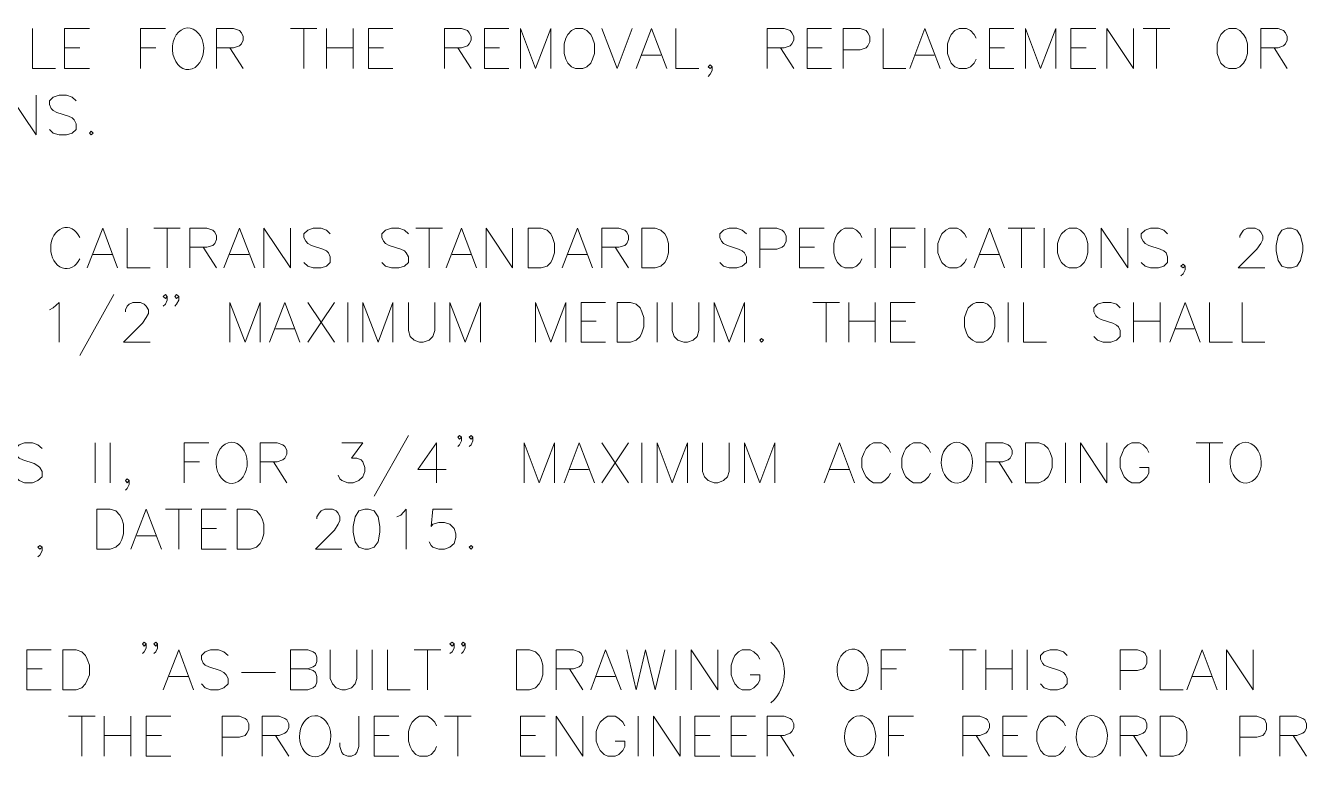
# Model space of a CAD drawing. Header units: millimetres. Extents: x -419 to 20046, y -14642 to 2638.
# Drawn here: x 30.655 to 33.225, y 10.568 to 12.039 of the extents above; entities that cross this region are included whole.
import ezdxf

# ---------------------------------------------------------------- set-up
doc = ezdxf.new("R2010")
doc.units = ezdxf.units.MM
doc.layers.add('PDF11_----TX03', color=7, linetype='Continuous')

msp = doc.modelspace()

# ---------------------------------------------------------------- linework, layer by layer
at = {"layer": 'PDF11_----TX03', "lineweight": 20}
for points in [[(30.6691, 12.0335), (30.6691, 11.9535), (30.715, 11.9535)], [(30.7833, 11.9535), (30.7333, 11.9535), (30.7333, 12.0335), (30.7833, 12.0335)], [(30.8858, 11.9535), (30.8858, 12.0335), (30.9358, 12.0335)], [(31.0383, 11.9535), (31.0383, 12.0335), (31.0725, 12.0335), (31.0842, 12.0293), (31.0883, 12.0251), (31.0917, 12.0176), (31.0917, 12.0101), (31.0883, 12.0026), (31.0842, 11.9985), (31.0725, 11.9951), (31.0383, 11.9951)], [(31.1867, 12.0335), (31.24, 12.0335)], [(31.2133, 12.0335), (31.2133, 11.9535)], [(31.2592, 12.0335), (31.2592, 11.9535)], [(31.3125, 12.0335), (31.3125, 11.9535)], [(31.3925, 11.9535), (31.3433, 11.9535), (31.3433, 12.0335), (31.3925, 12.0335)], [(31.4959, 11.9535), (31.4959, 12.0335), (31.53, 12.0335), (31.5417, 12.0293), (31.545, 12.0251), (31.5492, 12.0176), (31.5492, 12.0101), (31.545, 12.0026), (31.5417, 11.9985), (31.53, 11.9951), (31.4959, 11.9951)], [(31.625, 11.9535), (31.5759, 11.9535), (31.5759, 12.0335), (31.625, 12.0335)], [(31.6484, 11.9535), (31.6484, 12.0335), (31.6784, 11.9535), (31.7092, 12.0335), (31.7092, 11.9535)], [(31.8117, 12.0335), (31.8425, 11.9535), (31.8725, 12.0335)], [(31.8801, 11.9535), (31.9109, 12.0335), (31.9417, 11.9535)], [(31.9601, 12.0335), (31.9601, 11.9535), (32.0059, 11.9535)], [(32.1434, 11.9535), (32.1434, 12.0335), (32.1776, 12.0335), (32.1892, 12.0293), (32.1926, 12.0251), (32.1967, 12.0176), (32.1967, 12.0101), (32.1926, 12.0026), (32.1892, 11.9985), (32.1776, 11.9951), (32.1434, 11.9951)], [(32.2726, 11.9535), (32.2234, 11.9535), (32.2234, 12.0335), (32.2726, 12.0335)], [(32.2959, 11.9535), (32.2959, 12.0335), (32.3301, 12.0335), (32.3418, 12.0293), (32.3451, 12.0251), (32.3493, 12.0176), (32.3493, 12.0068), (32.3451, 11.9985), (32.3418, 11.9951), (32.3301, 11.991), (32.2959, 11.991)], [(32.3759, 12.0335), (32.3759, 11.9535), (32.4218, 11.9535)], [(32.4293, 11.9535), (32.4593, 12.0335), (32.4901, 11.9535)], [(32.5626, 12.0143), (32.5584, 12.0218), (32.5509, 12.0293), (32.5434, 12.0335), (32.5284, 12.0335), (32.5201, 12.0293), (32.5126, 12.0218), (32.5093, 12.0143), (32.5051, 12.0026), (32.5051, 11.9835), (32.5093, 11.9718), (32.5126, 11.9643), (32.5201, 11.9568), (32.5284, 11.9535), (32.5434, 11.9535), (32.5509, 11.9568), (32.5584, 11.9643), (32.5626, 11.9718)], [(32.6384, 11.9535), (32.5893, 11.9535), (32.5893, 12.0335), (32.6384, 12.0335)], [(32.6618, 11.9535), (32.6618, 12.0335), (32.6918, 11.9535), (32.7226, 12.0335), (32.7226, 11.9535)], [(32.8026, 11.9535), (32.7526, 11.9535), (32.7526, 12.0335), (32.8026, 12.0335)], [(32.8251, 11.9535), (32.8251, 12.0335), (32.8785, 11.9535), (32.8785, 12.0335)], [(32.8976, 12.0335), (32.951, 12.0335)], [(32.9243, 12.0335), (32.9243, 11.9535)], [(33.1335, 11.9535), (33.1335, 12.0335), (33.1685, 12.0335), (33.1793, 12.0293), (33.1835, 12.0251), (33.1868, 12.0176), (33.1868, 12.0101), (33.1835, 12.0026), (33.1793, 11.9985), (33.1685, 11.9951), (33.1335, 11.9951)], [(30.7333, 11.9951), (30.7641, 11.9951)], [(30.8858, 11.9951), (30.9166, 11.9951)], [(31.065, 11.9951), (31.0917, 11.9535)], [(31.2592, 11.9951), (31.3125, 11.9951)], [(31.3433, 11.9951), (31.3733, 11.9951)], [(31.5225, 11.9951), (31.5492, 11.9535)], [(31.5759, 11.9951), (31.6059, 11.9951)], [(31.8917, 11.9801), (31.9301, 11.9801)], [(32.1701, 11.9951), (32.1967, 11.9535)], [(32.2234, 11.9951), (32.2534, 11.9951)], [(32.4401, 11.9801), (32.4784, 11.9801)], [(32.5893, 11.9951), (32.6193, 11.9951)], [(32.7526, 11.9951), (32.7835, 11.9951)], [(33.1602, 11.9951), (33.1868, 11.9535)], [(32.0326, 11.9568), (32.0292, 11.9535), (32.0251, 11.9568), (32.0292, 11.961), (32.0326, 11.9568), (32.0326, 11.9493), (32.0292, 11.9418), (32.0251, 11.9376)], [(30.6233, 11.8201), (30.6233, 11.9001), (30.6766, 11.8201), (30.6766, 11.9001)], [(30.7566, 11.8885), (30.7491, 11.896), (30.7375, 11.9001), (30.7225, 11.9001), (30.7108, 11.896), (30.7033, 11.8885), (30.7033, 11.881), (30.7066, 11.8734), (30.7108, 11.8693), (30.7183, 11.8651), (30.7416, 11.8576), (30.7491, 11.8543), (30.7525, 11.8501), (30.7566, 11.8426), (30.7566, 11.8309), (30.7491, 11.8234), (30.7375, 11.8201), (30.7225, 11.8201), (30.7108, 11.8234), (30.7033, 11.8309)], [(30.7791, 11.5534), (30.81, 11.6334), (30.84, 11.5534)], [(30.8591, 11.6334), (30.8591, 11.5534), (30.905, 11.5534)], [(30.9125, 11.6334), (30.9658, 11.6334)], [(30.9391, 11.6334), (30.9391, 11.5534)], [(30.985, 11.5534), (30.985, 11.6334), (31.0191, 11.6334), (31.0308, 11.6293), (31.035, 11.6251), (31.0383, 11.6176), (31.0383, 11.6101), (31.035, 11.6026), (31.0308, 11.5984), (31.0191, 11.5951), (30.985, 11.5951)], [(31.0533, 11.5534), (31.0842, 11.6334), (31.115, 11.5534)], [(31.1333, 11.5534), (31.1333, 11.6334), (31.1867, 11.5534), (31.1867, 11.6334)], [(31.2667, 11.6218), (31.2592, 11.6293), (31.2483, 11.6334), (31.2325, 11.6334), (31.2217, 11.6293), (31.2133, 11.6218), (31.2133, 11.6143), (31.2175, 11.6068), (31.2217, 11.6026), (31.2292, 11.5984), (31.2517, 11.5909), (31.2592, 11.5876), (31.2633, 11.5834), (31.2667, 11.5759), (31.2667, 11.5643), (31.2592, 11.5568), (31.2483, 11.5534), (31.2325, 11.5534), (31.2217, 11.5568), (31.2133, 11.5643)], [(31.4233, 11.6218), (31.4158, 11.6293), (31.4042, 11.6334), (31.3892, 11.6334), (31.3775, 11.6293), (31.37, 11.6218), (31.37, 11.6143), (31.3733, 11.6068), (31.3775, 11.6026), (31.385, 11.5984), (31.4083, 11.5909), (31.4158, 11.5876), (31.4192, 11.5834), (31.4233, 11.5759), (31.4233, 11.5643), (31.4158, 11.5568), (31.4042, 11.5534), (31.3892, 11.5534), (31.3775, 11.5568), (31.37, 11.5643)], [(31.4383, 11.6334), (31.4917, 11.6334)], [(31.465, 11.6334), (31.465, 11.5534)], [(31.4992, 11.5534), (31.53, 11.6334), (31.56, 11.5534)], [(31.5792, 11.5534), (31.5792, 11.6334), (31.6325, 11.5534), (31.6325, 11.6334)], [(31.7317, 11.5534), (31.7625, 11.6334), (31.7925, 11.5534)], [(31.8117, 11.5534), (31.8117, 11.6334), (31.8459, 11.6334), (31.8575, 11.6293), (31.8617, 11.6251), (31.865, 11.6176), (31.865, 11.6101), (31.8617, 11.6026), (31.8575, 11.5984), (31.8459, 11.5951), (31.8117, 11.5951)], [(32.1017, 11.6218), (32.0934, 11.6293), (32.0826, 11.6334), (32.0667, 11.6334), (32.0559, 11.6293), (32.0484, 11.6218), (32.0484, 11.6143), (32.0517, 11.6068), (32.0559, 11.6026), (32.0634, 11.5984), (32.0859, 11.5909), (32.0934, 11.5876), (32.0976, 11.5834), (32.1017, 11.5759), (32.1017, 11.5643), (32.0934, 11.5568), (32.0826, 11.5534), (32.0667, 11.5534), (32.0559, 11.5568), (32.0484, 11.5643)], [(32.1284, 11.5534), (32.1284, 11.6334), (32.1626, 11.6334), (32.1734, 11.6293), (32.1776, 11.6251), (32.1817, 11.6176), (32.1817, 11.6068), (32.1776, 11.5984), (32.1734, 11.5951), (32.1626, 11.5909), (32.1284, 11.5909)], [(32.2576, 11.5534), (32.2084, 11.5534), (32.2084, 11.6334), (32.2576, 11.6334)], [(32.3334, 11.6143), (32.3301, 11.6218), (32.3226, 11.6293), (32.3151, 11.6334), (32.2993, 11.6334), (32.2917, 11.6293), (32.2842, 11.6218), (32.2801, 11.6143), (32.2767, 11.6026), (32.2767, 11.5834), (32.2801, 11.5718), (32.2842, 11.5643), (32.2917, 11.5568), (32.2993, 11.5534), (32.3151, 11.5534), (32.3226, 11.5568), (32.3301, 11.5643), (32.3334, 11.5718)], [(32.3601, 11.6334), (32.3601, 11.5534)], [(32.3909, 11.5534), (32.3909, 11.6334), (32.4401, 11.6334)], [(32.4593, 11.6334), (32.4593, 11.5534)], [(32.5434, 11.6143), (32.5393, 11.6218), (32.5318, 11.6293), (32.5243, 11.6334), (32.5093, 11.6334), (32.5018, 11.6293), (32.4934, 11.6218), (32.4901, 11.6143), (32.4859, 11.6026), (32.4859, 11.5834), (32.4901, 11.5718), (32.4934, 11.5643), (32.5018, 11.5568), (32.5093, 11.5534), (32.5243, 11.5534), (32.5318, 11.5568), (32.5393, 11.5643), (32.5434, 11.5718)], [(32.5584, 11.5534), (32.5893, 11.6334), (32.6193, 11.5534)], [(32.6268, 11.6334), (32.6801, 11.6334)], [(32.6534, 11.6334), (32.6534, 11.5534)], [(32.6993, 11.6334), (32.6993, 11.5534)], [(32.8135, 11.5534), (32.8135, 11.6334), (32.8668, 11.5534), (32.8668, 11.6334)], [(32.9468, 11.6218), (32.9393, 11.6293), (32.9285, 11.6334), (32.9126, 11.6334), (32.9018, 11.6293), (32.8935, 11.6218), (32.8935, 11.6143), (32.8976, 11.6068), (32.9018, 11.6026), (32.9093, 11.5984), (32.9318, 11.5909), (32.9393, 11.5876), (32.9435, 11.5834), (32.9468, 11.5759), (32.9468, 11.5643), (32.9393, 11.5568), (32.9285, 11.5534), (32.9126, 11.5534), (32.9018, 11.5568), (32.8935, 11.5643)], [(33.0918, 11.6143), (33.0918, 11.6176), (33.096, 11.6251), (33.0993, 11.6293), (33.1068, 11.6334), (33.1226, 11.6334), (33.1302, 11.6293), (33.1335, 11.6251), (33.1377, 11.6176), (33.1377, 11.6101), (33.1335, 11.6026), (33.126, 11.5909), (33.0885, 11.5534), (33.1418, 11.5534)], [(31.0116, 11.5951), (31.0383, 11.5534)], [(31.8384, 11.5951), (31.865, 11.5534)], [(32.2084, 11.5951), (32.2384, 11.5951)], [(32.3909, 11.5951), (32.4218, 11.5951)], [(30.7908, 11.5801), (30.8291, 11.5801)], [(31.065, 11.5801), (31.1033, 11.5801)], [(31.5109, 11.5801), (31.5492, 11.5801)], [(31.7434, 11.5801), (31.7817, 11.5801)], [(32.5701, 11.5801), (32.6084, 11.5801)], [(32.9818, 11.5568), (32.9776, 11.5534), (32.9735, 11.5568), (32.9776, 11.5609), (32.9818, 11.5568), (32.9818, 11.5493), (32.9776, 11.5418), (32.9735, 11.5376)], [(30.8325, 11.5001), (30.7641, 11.3776)], [(30.9391, 11.4959), (30.9358, 11.4918), (30.9316, 11.4959), (30.9358, 11.5001), (30.9391, 11.4959), (30.9391, 11.4884), (30.9358, 11.4809), (30.9316, 11.4768)], [(30.9625, 11.4959), (30.9583, 11.4918), (30.955, 11.4959), (30.9583, 11.5001), (30.9625, 11.4959), (30.9625, 11.4884), (30.9583, 11.4809), (30.955, 11.4768)], [(30.7033, 11.4693), (30.7108, 11.4734), (30.7225, 11.4843), (30.7225, 11.4042)], [(30.8558, 11.4651), (30.8558, 11.4693), (30.8591, 11.4768), (30.8633, 11.4809), (30.8708, 11.4843), (30.8858, 11.4843), (30.8933, 11.4809), (30.8975, 11.4768), (30.9016, 11.4693), (30.9016, 11.4618), (30.8975, 11.4542), (30.89, 11.4426), (30.8516, 11.4042), (30.905, 11.4042)], [(31.065, 11.4042), (31.065, 11.4843), (31.0958, 11.4042), (31.1258, 11.4843), (31.1258, 11.4042)], [(31.145, 11.4042), (31.1758, 11.4843), (31.2058, 11.4042)], [(31.2217, 11.4843), (31.275, 11.4042)], [(31.275, 11.4843), (31.2217, 11.4042)], [(31.3017, 11.4843), (31.3017, 11.4042)], [(31.3317, 11.4042), (31.3317, 11.4843), (31.3625, 11.4042), (31.3925, 11.4843), (31.3925, 11.4042)], [(31.4233, 11.4843), (31.4233, 11.4276), (31.4267, 11.4159), (31.435, 11.4084), (31.4458, 11.4042), (31.4533, 11.4042), (31.465, 11.4084), (31.4725, 11.4159), (31.4767, 11.4276), (31.4767, 11.4843)], [(31.5067, 11.4042), (31.5067, 11.4843), (31.5375, 11.4042), (31.5684, 11.4843), (31.5684, 11.4042)], [(31.6784, 11.4042), (31.6784, 11.4843), (31.7092, 11.4042), (31.7392, 11.4843), (31.7392, 11.4042)], [(31.8192, 11.4042), (31.77, 11.4042), (31.77, 11.4843), (31.8192, 11.4843)], [(31.9226, 11.4843), (31.9226, 11.4042)], [(31.9526, 11.4843), (31.9526, 11.4276), (31.9567, 11.4159), (31.9642, 11.4084), (31.9759, 11.4042), (31.9834, 11.4042), (31.9951, 11.4084), (32.0026, 11.4159), (32.0059, 11.4276), (32.0059, 11.4843)], [(32.0367, 11.4042), (32.0367, 11.4843), (32.0667, 11.4042), (32.0976, 11.4843), (32.0976, 11.4042)], [(32.2351, 11.4843), (32.2884, 11.4843)], [(32.2617, 11.4843), (32.2617, 11.4042)], [(32.3068, 11.4843), (32.3068, 11.4042)], [(32.3601, 11.4843), (32.3601, 11.4042)], [(32.4401, 11.4042), (32.3909, 11.4042), (32.3909, 11.4843), (32.4401, 11.4843)], [(32.6268, 11.4843), (32.6268, 11.4042)], [(32.6576, 11.4843), (32.6576, 11.4042), (32.7034, 11.4042)], [(32.8518, 11.4734), (32.8443, 11.4809), (32.8326, 11.4843), (32.8176, 11.4843), (32.806, 11.4809), (32.7985, 11.4734), (32.7985, 11.4651), (32.8026, 11.4576), (32.806, 11.4542), (32.8135, 11.4501), (32.8368, 11.4426), (32.8443, 11.4384), (32.8485, 11.4351), (32.8518, 11.4276), (32.8518, 11.4159), (32.8443, 11.4084), (32.8326, 11.4042), (32.8176, 11.4042), (32.806, 11.4084), (32.7985, 11.4159)], [(32.8785, 11.4843), (32.8785, 11.4042)], [(32.9318, 11.4843), (32.9318, 11.4042)], [(32.951, 11.4042), (32.9818, 11.4843), (33.0118, 11.4042)], [(33.031, 11.4843), (33.031, 11.4042), (33.0768, 11.4042)], [(33.096, 11.4843), (33.096, 11.4042), (33.1418, 11.4042)], [(31.77, 11.4467), (31.8, 11.4467)], [(32.3068, 11.4467), (32.3601, 11.4467)], [(32.3909, 11.4467), (32.4218, 11.4467)], [(32.8785, 11.4467), (32.9318, 11.4467)], [(31.1567, 11.4309), (31.195, 11.4309)], [(32.9626, 11.4309), (33.0001, 11.4309)], [(31.4233, 11.2176), (31.355, 11.0959)], [(31.53, 11.2142), (31.5259, 11.2101), (31.5225, 11.2142), (31.5259, 11.2176), (31.53, 11.2142), (31.53, 11.2067), (31.5259, 11.1984), (31.5225, 11.1951)], [(31.5525, 11.2142), (31.5492, 11.2101), (31.545, 11.2142), (31.5492, 11.2176), (31.5525, 11.2142), (31.5525, 11.2067), (31.5492, 11.1984), (31.545, 11.1951)], [(30.6883, 11.1909), (30.68, 11.1984), (30.6691, 11.2026), (30.6533, 11.2026), (30.6425, 11.1984), (30.635, 11.1909), (30.635, 11.1834), (30.6383, 11.1759), (30.6425, 11.1717), (30.65, 11.1684), (30.6725, 11.1609), (30.68, 11.1567), (30.6841, 11.1534), (30.6883, 11.1451), (30.6883, 11.1342), (30.68, 11.1267), (30.6691, 11.1226), (30.6533, 11.1226), (30.6425, 11.1267), (30.635, 11.1342)], [(30.795, 11.2026), (30.795, 11.1226)], [(30.825, 11.2026), (30.825, 11.1226)], [(30.9733, 11.1226), (30.9733, 11.2026), (31.0233, 11.2026)], [(31.1258, 11.1226), (31.1258, 11.2026), (31.16, 11.2026), (31.1717, 11.1984), (31.1758, 11.1951), (31.1792, 11.1876), (31.1792, 11.1801), (31.1758, 11.1717), (31.1717, 11.1684), (31.16, 11.1642), (31.1258, 11.1642)], [(31.29, 11.2026), (31.3317, 11.2026), (31.3092, 11.1717), (31.32, 11.1717), (31.3283, 11.1684), (31.3317, 11.1642), (31.3358, 11.1534), (31.3358, 11.1451), (31.3317, 11.1342), (31.3242, 11.1267), (31.3125, 11.1226), (31.3017, 11.1226), (31.29, 11.1267), (31.2858, 11.1301), (31.2825, 11.1376)], [(31.48, 11.1226), (31.48, 11.2026), (31.4425, 11.1492), (31.4992, 11.1492)], [(31.6559, 11.1226), (31.6559, 11.2026), (31.6859, 11.1226), (31.7167, 11.2026), (31.7167, 11.1226)], [(31.7359, 11.1226), (31.7659, 11.2026), (31.7967, 11.1226)], [(31.8117, 11.2026), (31.865, 11.1226)], [(31.865, 11.2026), (31.8117, 11.1226)], [(31.8917, 11.2026), (31.8917, 11.1226)], [(31.9226, 11.1226), (31.9226, 11.2026), (31.9526, 11.1226), (31.9834, 11.2026), (31.9834, 11.1226)], [(32.0134, 11.2026), (32.0134, 11.1451), (32.0176, 11.1342), (32.0251, 11.1267), (32.0367, 11.1226), (32.0442, 11.1226), (32.0559, 11.1267), (32.0634, 11.1342), (32.0667, 11.1451), (32.0667, 11.2026)], [(32.0976, 11.1226), (32.0976, 11.2026), (32.1284, 11.1226), (32.1584, 11.2026), (32.1584, 11.1226)], [(32.2576, 11.1226), (32.2884, 11.2026), (32.3184, 11.1226)], [(32.3909, 11.1834), (32.3868, 11.1909), (32.3793, 11.1984), (32.3718, 11.2026), (32.3568, 11.2026), (32.3493, 11.1984), (32.3418, 11.1909), (32.3376, 11.1834), (32.3334, 11.1717), (32.3334, 11.1534), (32.3376, 11.1417), (32.3418, 11.1342), (32.3493, 11.1267), (32.3568, 11.1226), (32.3718, 11.1226), (32.3793, 11.1267), (32.3868, 11.1342), (32.3909, 11.1417)], [(32.4709, 11.1834), (32.4668, 11.1909), (32.4593, 11.1984), (32.4518, 11.2026), (32.4368, 11.2026), (32.4293, 11.1984), (32.4218, 11.1909), (32.4176, 11.1834), (32.4134, 11.1717), (32.4134, 11.1534), (32.4176, 11.1417), (32.4218, 11.1342), (32.4293, 11.1267), (32.4368, 11.1226), (32.4518, 11.1226), (32.4593, 11.1267), (32.4668, 11.1342), (32.4709, 11.1417)], [(32.5818, 11.1226), (32.5818, 11.2026), (32.6159, 11.2026), (32.6268, 11.1984), (32.6309, 11.1951), (32.6351, 11.1876), (32.6351, 11.1801), (32.6309, 11.1717), (32.6268, 11.1684), (32.6159, 11.1642), (32.5818, 11.1642)], [(32.7418, 11.2026), (32.7418, 11.1226)], [(32.7718, 11.1226), (32.7718, 11.2026), (32.8251, 11.1226), (32.8251, 11.2026)], [(32.9093, 11.1834), (32.9051, 11.1909), (32.8976, 11.1984), (32.8901, 11.2026), (32.8751, 11.2026), (32.8668, 11.1984), (32.8593, 11.1909), (32.856, 11.1834), (32.8518, 11.1717), (32.8518, 11.1534), (32.856, 11.1417), (32.8593, 11.1342), (32.8668, 11.1267), (32.8751, 11.1226), (32.8901, 11.1226), (32.8976, 11.1267), (32.9051, 11.1342), (32.9093, 11.1417), (32.9093, 11.1534), (32.8901, 11.1534)], [(33.0043, 11.2026), (33.0576, 11.2026)], [(33.031, 11.2026), (33.031, 11.1226)], [(30.9733, 11.1642), (31.0041, 11.1642)], [(31.1525, 11.1642), (31.1792, 11.1226)], [(32.6084, 11.1642), (32.6351, 11.1226)], [(30.8633, 11.1267), (30.8591, 11.1226), (30.8558, 11.1267), (30.8591, 11.1301), (30.8633, 11.1267), (30.8633, 11.1192), (30.8591, 11.1109), (30.8558, 11.1076)], [(31.7467, 11.1492), (31.785, 11.1492)], [(32.2692, 11.1492), (32.3068, 11.1492)], [(30.8666, 10.9892), (30.8975, 11.0692), (30.9283, 10.9892)], [(30.9358, 11.0692), (30.9891, 11.0692)], [(30.9625, 11.0692), (30.9625, 10.9892)], [(31.0575, 10.9892), (31.0083, 10.9892), (31.0083, 11.0692), (31.0575, 11.0692)], [(31.24, 11.0501), (31.24, 11.0542), (31.2442, 11.0617), (31.2483, 11.0659), (31.2558, 11.0692), (31.2708, 11.0692), (31.2783, 11.0659), (31.2825, 11.0617), (31.2858, 11.0542), (31.2858, 11.0467), (31.2825, 11.0392), (31.275, 11.0275), (31.2367, 10.9892), (31.29, 10.9892)], [(31.4, 11.0542), (31.4083, 11.0576), (31.4192, 11.0692), (31.4192, 10.9892)], [(31.5109, 11.0692), (31.4725, 11.0692), (31.4692, 11.035), (31.4725, 11.0392), (31.4842, 11.0426), (31.4959, 11.0426), (31.5067, 11.0392), (31.515, 11.0309), (31.5184, 11.02), (31.5184, 11.0125), (31.515, 11.0009), (31.5067, 10.9934), (31.4959, 10.9892), (31.4842, 10.9892), (31.4725, 10.9934), (31.4692, 10.9967), (31.465, 11.0042)], [(31.0083, 11.0309), (31.0383, 11.0309)], [(30.8783, 11.0159), (30.9166, 11.0159)], [(30.6883, 10.9934), (30.6841, 10.9892), (30.68, 10.9934), (30.6841, 10.9967), (30.6883, 10.9934), (30.6883, 10.9859), (30.6841, 10.9775), (30.68, 10.9742)], [(30.8975, 10.7992), (30.8933, 10.795), (30.89, 10.7992), (30.8933, 10.8025), (30.8975, 10.7992), (30.8975, 10.7909), (30.8933, 10.7834), (30.89, 10.78)], [(30.92, 10.7992), (30.9166, 10.795), (30.9125, 10.7992), (30.9166, 10.8025), (30.92, 10.7992), (30.92, 10.7909), (30.9166, 10.7834), (30.9125, 10.78)], [(31.515, 10.7992), (31.5109, 10.795), (31.5067, 10.7992), (31.5109, 10.8025), (31.515, 10.7992), (31.515, 10.7909), (31.5109, 10.7834), (31.5067, 10.78)], [(31.5375, 10.7992), (31.5334, 10.795), (31.53, 10.7992), (31.5334, 10.8025), (31.5375, 10.7992), (31.5375, 10.7909), (31.5334, 10.7834), (31.53, 10.78)], [(30.7066, 10.7075), (30.6575, 10.7075), (30.6575, 10.7875), (30.7066, 10.7875)], [(30.9316, 10.7075), (30.9625, 10.7875), (30.9925, 10.7075)], [(31.0617, 10.7759), (31.0533, 10.7834), (31.0425, 10.7875), (31.0266, 10.7875), (31.0158, 10.7834), (31.0083, 10.7759), (31.0083, 10.7684), (31.0116, 10.7609), (31.0158, 10.7567), (31.0233, 10.7534), (31.0458, 10.7459), (31.0533, 10.7417), (31.0575, 10.7375), (31.0617, 10.73), (31.0617, 10.7192), (31.0533, 10.7109), (31.0425, 10.7075), (31.0266, 10.7075), (31.0158, 10.7109), (31.0083, 10.7192)], [(31.2217, 10.7492), (31.2325, 10.7459), (31.2367, 10.7417), (31.24, 10.7342), (31.24, 10.7225), (31.2367, 10.715), (31.2325, 10.7109), (31.2217, 10.7075), (31.1867, 10.7075), (31.1867, 10.7875), (31.2217, 10.7875), (31.2325, 10.7834), (31.2367, 10.78), (31.24, 10.7725), (31.24, 10.7642), (31.2367, 10.7567), (31.2325, 10.7534), (31.2217, 10.7492), (31.1867, 10.7492)], [(31.2667, 10.7875), (31.2667, 10.73), (31.2708, 10.7192), (31.2783, 10.7109), (31.29, 10.7075), (31.2975, 10.7075), (31.3092, 10.7109), (31.3167, 10.7192), (31.32, 10.73), (31.32, 10.7875)], [(31.3508, 10.7875), (31.3508, 10.7075)], [(31.3817, 10.7875), (31.3817, 10.7075), (31.4267, 10.7075)], [(31.435, 10.7875), (31.4884, 10.7875)], [(31.4617, 10.7875), (31.4617, 10.7075)], [(31.72, 10.7075), (31.72, 10.7875), (31.755, 10.7875), (31.7659, 10.7834), (31.77, 10.78), (31.7734, 10.7725), (31.7734, 10.7642), (31.77, 10.7567), (31.7659, 10.7534), (31.755, 10.7492), (31.72, 10.7492)], [(31.7892, 10.7075), (31.8192, 10.7875), (31.85, 10.7075)], [(31.8617, 10.7875), (31.8801, 10.7075), (31.8992, 10.7875), (31.9184, 10.7075), (31.9376, 10.7875)], [(31.9601, 10.7875), (31.9601, 10.7075)], [(31.9909, 10.7075), (31.9909, 10.7875), (32.0442, 10.7075), (32.0442, 10.7875)], [(32.1284, 10.7684), (32.1242, 10.7759), (32.1167, 10.7834), (32.1092, 10.7875), (32.0934, 10.7875), (32.0859, 10.7834), (32.0784, 10.7759), (32.0751, 10.7684), (32.0709, 10.7567), (32.0709, 10.7375), (32.0751, 10.7267), (32.0784, 10.7192), (32.0859, 10.7109), (32.0934, 10.7075), (32.1092, 10.7075), (32.1167, 10.7109), (32.1242, 10.7192), (32.1284, 10.7267), (32.1284, 10.7375), (32.1092, 10.7375)], [(32.3718, 10.7075), (32.3718, 10.7875), (32.4218, 10.7875)], [(32.5093, 10.7875), (32.5626, 10.7875)], [(32.5359, 10.7875), (32.5359, 10.7075)], [(32.5818, 10.7875), (32.5818, 10.7075)], [(32.6351, 10.7875), (32.6351, 10.7075)], [(32.6651, 10.7875), (32.6651, 10.7075)], [(32.7451, 10.7759), (32.7376, 10.7834), (32.726, 10.7875), (32.711, 10.7875), (32.6993, 10.7834), (32.6918, 10.7759), (32.6918, 10.7684), (32.6959, 10.7609), (32.6993, 10.7567), (32.7068, 10.7534), (32.7301, 10.7459), (32.7376, 10.7417), (32.7418, 10.7375), (32.7451, 10.73), (32.7451, 10.7192), (32.7376, 10.7109), (32.726, 10.7075), (32.711, 10.7075), (32.6993, 10.7109), (32.6918, 10.7192)], [(32.8518, 10.7075), (32.8518, 10.7875), (32.886, 10.7875), (32.8976, 10.7834), (32.9018, 10.78), (32.9051, 10.7725), (32.9051, 10.7609), (32.9018, 10.7534), (32.8976, 10.7492), (32.886, 10.7459), (32.8518, 10.7459)], [(32.9318, 10.7875), (32.9318, 10.7075), (32.9776, 10.7075)], [(32.9851, 10.7075), (33.016, 10.7875), (33.046, 10.7075)], [(33.0651, 10.7075), (33.0651, 10.7875), (33.1185, 10.7075), (33.1185, 10.7875)], [(30.6575, 10.7492), (30.6883, 10.7492)], [(31.7467, 10.7492), (31.7734, 10.7075)], [(32.3718, 10.7492), (32.4026, 10.7492)], [(32.5818, 10.7492), (32.6351, 10.7492)], [(30.9433, 10.7342), (30.9816, 10.7342)], [(31.0883, 10.7417), (31.1567, 10.7417)], [(31.8, 10.7342), (31.8384, 10.7342)], [(32.9968, 10.7342), (33.0351, 10.7342)], [(30.7416, 10.6542), (30.795, 10.6542)], [(30.7683, 10.6542), (30.7683, 10.5742)], [(30.8133, 10.6542), (30.8133, 10.5742)], [(30.8666, 10.6542), (30.8666, 10.5742)], [(30.9466, 10.5742), (30.8975, 10.5742), (30.8975, 10.6542), (30.9466, 10.6542)], [(31.05, 10.5742), (31.05, 10.6542), (31.0842, 10.6542), (31.0958, 10.65), (31.0992, 10.6467), (31.1033, 10.6392), (31.1033, 10.6275), (31.0992, 10.62), (31.0958, 10.6158), (31.0842, 10.6125), (31.05, 10.6125)], [(31.13, 10.5742), (31.13, 10.6542), (31.1642, 10.6542), (31.1758, 10.65), (31.1792, 10.6467), (31.1833, 10.6392), (31.1833, 10.6309), (31.1792, 10.6233), (31.1758, 10.62), (31.1642, 10.6158), (31.13, 10.6158)], [(31.3242, 10.6542), (31.3242, 10.5933), (31.32, 10.5817), (31.3167, 10.5775), (31.3092, 10.5742), (31.3017, 10.5742), (31.2933, 10.5775), (31.29, 10.5817), (31.2858, 10.5933), (31.2858, 10.6008)], [(31.4042, 10.5742), (31.355, 10.5742), (31.355, 10.6542), (31.4042, 10.6542)], [(31.48, 10.635), (31.4767, 10.6425), (31.4692, 10.65), (31.4617, 10.6542), (31.4458, 10.6542), (31.4383, 10.65), (31.4308, 10.6425), (31.4267, 10.635), (31.4233, 10.6233), (31.4233, 10.6042), (31.4267, 10.5933), (31.4308, 10.5858), (31.4383, 10.5775), (31.4458, 10.5742), (31.4617, 10.5742), (31.4692, 10.5775), (31.4767, 10.5858), (31.48, 10.5933)], [(31.4959, 10.6542), (31.5492, 10.6542)], [(31.5225, 10.6542), (31.5225, 10.5742)], [(31.6975, 10.5742), (31.6484, 10.5742), (31.6484, 10.6542), (31.6975, 10.6542)], [(31.72, 10.5742), (31.72, 10.6542), (31.7734, 10.5742), (31.7734, 10.6542)], [(31.8575, 10.635), (31.8534, 10.6425), (31.8459, 10.65), (31.8384, 10.6542), (31.8234, 10.6542), (31.8159, 10.65), (31.8084, 10.6425), (31.8042, 10.635), (31.8, 10.6233), (31.8, 10.6042), (31.8042, 10.5933), (31.8084, 10.5858), (31.8159, 10.5775), (31.8234, 10.5742), (31.8384, 10.5742), (31.8459, 10.5775), (31.8534, 10.5858), (31.8575, 10.5933), (31.8575, 10.6042), (31.8384, 10.6042)], [(31.8842, 10.6542), (31.8842, 10.5742)], [(31.9151, 10.5742), (31.9151, 10.6542), (31.9684, 10.5742), (31.9684, 10.6542)], [(32.0484, 10.5742), (31.9984, 10.5742), (31.9984, 10.6542), (32.0484, 10.6542)], [(32.1201, 10.5742), (32.0709, 10.5742), (32.0709, 10.6542), (32.1201, 10.6542)], [(32.1434, 10.5742), (32.1434, 10.6542), (32.1776, 10.6542), (32.1892, 10.65), (32.1926, 10.6467), (32.1967, 10.6392), (32.1967, 10.6309), (32.1926, 10.6233), (32.1892, 10.62), (32.1776, 10.6158), (32.1434, 10.6158)], [(32.3868, 10.5742), (32.3868, 10.6542), (32.4368, 10.6542)], [(32.5359, 10.5742), (32.5359, 10.6542), (32.5701, 10.6542), (32.5818, 10.65), (32.5851, 10.6467), (32.5893, 10.6392), (32.5893, 10.6309), (32.5851, 10.6233), (32.5818, 10.62), (32.5701, 10.6158), (32.5359, 10.6158)], [(32.6651, 10.5742), (32.6159, 10.5742), (32.6159, 10.6542), (32.6651, 10.6542)], [(32.7418, 10.635), (32.7376, 10.6425), (32.7301, 10.65), (32.7226, 10.6542), (32.7068, 10.6542), (32.6993, 10.65), (32.6918, 10.6425), (32.6884, 10.635), (32.6843, 10.6233), (32.6843, 10.6042), (32.6884, 10.5933), (32.6918, 10.5858), (32.6993, 10.5775), (32.7068, 10.5742), (32.7226, 10.5742), (32.7301, 10.5775), (32.7376, 10.5858), (32.7418, 10.5933)], [(32.8518, 10.5742), (32.8518, 10.6542), (32.886, 10.6542), (32.8976, 10.65), (32.9018, 10.6467), (32.9051, 10.6392), (32.9051, 10.6309), (32.9018, 10.6233), (32.8976, 10.62), (32.886, 10.6158), (32.8518, 10.6158)], [(33.0918, 10.5742), (33.0918, 10.6542), (33.126, 10.6542), (33.1377, 10.65), (33.1418, 10.6467), (33.1452, 10.6392), (33.1452, 10.6275), (33.1418, 10.62), (33.1377, 10.6158), (33.126, 10.6125), (33.0918, 10.6125)], [(33.1718, 10.5742), (33.1718, 10.6542), (33.206, 10.6542), (33.2177, 10.65), (33.2218, 10.6467), (33.2252, 10.6392), (33.2252, 10.6309), (33.2218, 10.6233), (33.2177, 10.62), (33.206, 10.6158), (33.1718, 10.6158)], [(30.8133, 10.6158), (30.8666, 10.6158)], [(30.8975, 10.6158), (30.9283, 10.6158)], [(31.1567, 10.6158), (31.1833, 10.5742)], [(31.355, 10.6158), (31.385, 10.6158)], [(31.6484, 10.6158), (31.6784, 10.6158)], [(31.9984, 10.6158), (32.0292, 10.6158)], [(32.0709, 10.6158), (32.1017, 10.6158)], [(32.1701, 10.6158), (32.1967, 10.5742)], [(32.3868, 10.6158), (32.4176, 10.6158)], [(32.5626, 10.6158), (32.5893, 10.5742)], [(32.6159, 10.6158), (32.6459, 10.6158)], [(32.8785, 10.6158), (32.9051, 10.5742)], [(33.1985, 10.6158), (33.2252, 10.5742)]]:
    msp.add_lwpolyline(points, dxfattribs=at)
for points in [[(31.7584, 12.0335), (31.7509, 12.0293), (31.7434, 12.0218), (31.7392, 12.0143), (31.7359, 12.0026), (31.7359, 11.9835), (31.7392, 11.9718), (31.7434, 11.9643), (31.7509, 11.9568), (31.7584, 11.9535), (31.7734, 11.9535), (31.7817, 11.9568), (31.7892, 11.9643), (31.7925, 11.9718), (31.7967, 11.9835), (31.7967, 12.0026), (31.7925, 12.0143), (31.7892, 12.0218), (31.7817, 12.0293), (31.7734, 12.0335)], [(33.0693, 12.0335), (33.0618, 12.0293), (33.0535, 12.0218), (33.0501, 12.0143), (33.046, 12.0026), (33.046, 11.9835), (33.0501, 11.9718), (33.0535, 11.9643), (33.0618, 11.9568), (33.0693, 11.9535), (33.0843, 11.9535), (33.0918, 11.9568), (33.0993, 11.9643), (33.1035, 11.9718), (33.1068, 11.9835), (33.1068, 12.0026), (33.1035, 12.0143), (33.0993, 12.0218), (33.0918, 12.0293), (33.0843, 12.0335)], [(30.7866, 11.8276), (30.7833, 11.8234), (30.7866, 11.8201), (30.7908, 11.8234)], [(31.6634, 11.5534), (31.6634, 11.6334), (31.69, 11.6334), (31.7017, 11.6293), (31.7092, 11.6218), (31.7125, 11.6143), (31.7167, 11.6026), (31.7167, 11.5834), (31.7125, 11.5718), (31.7092, 11.5643), (31.7017, 11.5568), (31.69, 11.5534)], [(31.8917, 11.5534), (31.8917, 11.6334), (31.9184, 11.6334), (31.9301, 11.6293), (31.9376, 11.6218), (31.9417, 11.6143), (31.9451, 11.6026), (31.9451, 11.5834), (31.9417, 11.5718), (31.9376, 11.5643), (31.9301, 11.5568), (31.9184, 11.5534)], [(32.7493, 11.6334), (32.7418, 11.6293), (32.7335, 11.6218), (32.7301, 11.6143), (32.726, 11.6026), (32.726, 11.5834), (32.7301, 11.5718), (32.7335, 11.5643), (32.7418, 11.5568), (32.7493, 11.5534), (32.7643, 11.5534), (32.7718, 11.5568), (32.7793, 11.5643), (32.7835, 11.5718), (32.7868, 11.5834), (32.7868, 11.6026), (32.7835, 11.6143), (32.7793, 11.6218), (32.7718, 11.6293), (32.7643, 11.6334)], [(33.1868, 11.6334), (33.176, 11.6293), (33.1685, 11.6176), (33.1643, 11.5984), (33.1643, 11.5876), (33.1685, 11.5684), (33.176, 11.5568), (33.1868, 11.5534), (33.1952, 11.5534), (33.206, 11.5568), (33.2135, 11.5684), (33.2177, 11.5876), (33.2177, 11.5984), (33.2135, 11.6176), (33.206, 11.6293), (33.1952, 11.6334)], [(31.8425, 11.4042), (31.8425, 11.4843), (31.8692, 11.4843), (31.8801, 11.4809), (31.8884, 11.4734), (31.8917, 11.4651), (31.8959, 11.4542), (31.8959, 11.4351), (31.8917, 11.4234), (31.8884, 11.4159), (31.8801, 11.4084), (31.8692, 11.4042)], [(32.5626, 11.4843), (32.5551, 11.4809), (32.5468, 11.4734), (32.5434, 11.4651), (32.5393, 11.4542), (32.5393, 11.4351), (32.5434, 11.4234), (32.5468, 11.4159), (32.5551, 11.4084), (32.5626, 11.4042), (32.5776, 11.4042), (32.5851, 11.4084), (32.5926, 11.4159), (32.5968, 11.4234), (32.6001, 11.4351), (32.6001, 11.4542), (32.5968, 11.4651), (32.5926, 11.4734), (32.5851, 11.4809), (32.5776, 11.4843)], [(32.1317, 11.4117), (32.1284, 11.4084), (32.1317, 11.4042), (32.1359, 11.4084)], [(32.6618, 11.1226), (32.6618, 11.2026), (32.6884, 11.2026), (32.6993, 11.1984), (32.7068, 11.1909), (32.711, 11.1834), (32.7151, 11.1717), (32.7151, 11.1534), (32.711, 11.1417), (32.7068, 11.1342), (32.6993, 11.1267), (32.6884, 11.1226)], [(30.7983, 10.9892), (30.7983, 11.0692), (30.825, 11.0692), (30.8366, 11.0659), (30.8441, 11.0576), (30.8483, 11.0501), (30.8516, 11.0392), (30.8516, 11.02), (30.8483, 11.0084), (30.8441, 11.0009), (30.8366, 10.9934), (30.825, 10.9892)], [(31.08, 10.9892), (31.08, 11.0692), (31.1067, 11.0692), (31.1183, 11.0659), (31.1258, 11.0576), (31.13, 11.0501), (31.1333, 11.0392), (31.1333, 11.02), (31.13, 11.0084), (31.1258, 11.0009), (31.1183, 10.9934), (31.1067, 10.9892)], [(31.3358, 11.0692), (31.3242, 11.0659), (31.3167, 11.0542), (31.3125, 11.035), (31.3125, 11.0234), (31.3167, 11.0042), (31.3242, 10.9934), (31.3358, 10.9892), (31.3433, 10.9892), (31.355, 10.9934), (31.3625, 11.0042), (31.3658, 11.0234), (31.3658, 11.035), (31.3625, 11.0542), (31.355, 11.0659), (31.3433, 11.0692)], [(31.5492, 10.9967), (31.545, 10.9934), (31.5492, 10.9892), (31.5525, 10.9934)], [(30.73, 10.7075), (30.73, 10.7875), (30.7566, 10.7875), (30.7683, 10.7834), (30.7758, 10.7759), (30.7791, 10.7684), (30.7833, 10.7567), (30.7833, 10.7375), (30.7791, 10.7267), (30.7758, 10.7192), (30.7683, 10.7109), (30.7566, 10.7075)], [(31.64, 10.7075), (31.64, 10.7875), (31.6667, 10.7875), (31.6784, 10.7834), (31.6859, 10.7759), (31.69, 10.7684), (31.6934, 10.7567), (31.6934, 10.7375), (31.69, 10.7267), (31.6859, 10.7192), (31.6784, 10.7109), (31.6667, 10.7075)], [(32.9318, 10.5742), (32.9318, 10.6542), (32.9585, 10.6542), (32.9701, 10.65), (32.9776, 10.6425), (32.9818, 10.635), (32.9851, 10.6233), (32.9851, 10.6042), (32.9818, 10.5933), (32.9776, 10.5858), (32.9701, 10.5775), (32.9585, 10.5742)]]:
    msp.add_lwpolyline(points, close=True, dxfattribs=at)
msp.add_arc((32.0959, 10.7417), 0.082, 312.117, 47.883, dxfattribs=at)
for centre, major_axis, ratio, start_param, end_param in [((30.9813, 11.993), (-0.0002, 0.0418), 0.750356, 0.254253, 6.537438), ((30.7372, 11.5932), (-0.0003, 0.0413), 0.759035, 5.242029, 10.445457), ((31.0688, 11.1625), (0, 0.0412), 0.760692, 0.23021, 6.513395), ((32.524, 11.1627), (-0.0006, 0.0409), 0.765279, 0.214426, 6.497611), ((33.1033, 11.1627), (-0.0006, 0.0409), 0.765279, 0.214426, 6.497611), ((32.3147, 10.7473), (0.0006, 0.0417), 0.750122, 0.273346, 6.556531), ((31.2363, 10.614), (0.0002, 0.0413), 0.758932, 0.235965, 6.51915), ((32.3297, 10.614), (0.0002, 0.0413), 0.758932, 0.235965, 6.51915), ((32.7947, 10.6139), (0.0006, 0.0417), 0.750122, 0.273346, 6.556531)]:
    msp.add_ellipse(centre, major_axis=major_axis, ratio=ratio, start_param=start_param, end_param=end_param, dxfattribs=at)

doc.saveas('drawing.dxf')
